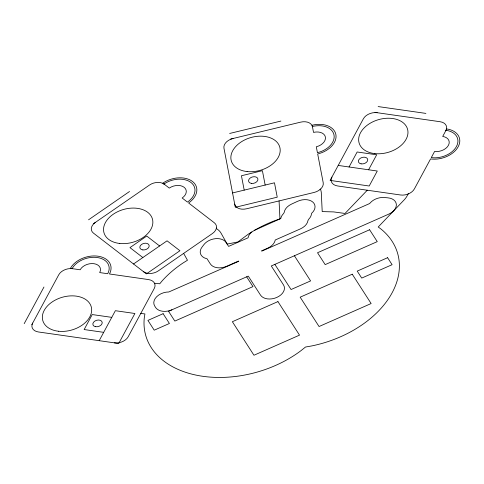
<?xml version="1.0" encoding="UTF-8"?>
<svg xmlns="http://www.w3.org/2000/svg" width="484" height="484" viewBox="0 0 484 484"><rect width="100%" height="100%" fill="white"/><g stroke="black" fill="none" stroke-linecap="round" stroke-linejoin="round"><path stroke-width="0.73" d="M216.439 228L216.269 228.575L216.784 228.859A21.586 14.611 -15.9 0 1 221.067 233.191L227.19 244.087L237.88 241.952L248.31 234.153L254.523 230.299L280.823 218.508L280.962 217.83A12.711 8.603 -15.9 0 1 283.551 213.583L284.205 212.422A12.711 8.603 -15.9 0 1 291.556 204.091L297.545 201.326A12.711 8.603 -15.9 0 1 312.773 202.028A12.711 8.603 -15.9 0 1 311.611 213.317L311.424 214.152A12.711 8.603 -15.9 0 1 308.659 219.276L307.993 220.51A12.711 8.603 -15.9 0 1 300.37 228.902L275.227 239.997L275.087 240.675A12.711 8.603 -15.9 0 1 267.646 248.189L261.566 250.869L261.747 251.148L369.722 203.504L370.218 202.887A12.711 8.603 -15.9 0 1 384.314 197.526L387.847 197.829A12.711 8.603 -15.9 0 1 396.36 204.581A12.711 8.603 -15.9 0 1 388.682 214.158L271.282 265.958L283.515 284.961A12.711 8.603 -15.9 0 1 276.781 297.442A12.711 8.603 -15.9 0 1 260.513 295.113L248.28 276.11L168.541 311.303L174.833 321.086L252.957 286.613L246.658 276.83M24.2 323.651L43.965 287.018M31.799 324.74L58.752 274.785A10.793 7.302 -15.9 0 1 72.558 268.693M99.196 340.675L115.367 310.698L134.897 313.499L118.725 343.471L38.417 331.97A10.793 7.302 -15.9 0 1 32.694 323.076M349.061 166.98L357.15 151.994L376.685 154.789L368.596 169.781M367.271 190.218L345.013 213.462L333.627 211.907L322.211 211.587L321.267 192.166L320.583 189.038L320.003 189.577M251.789 231.999L251.644 232.108A12.711 8.603 -15.9 0 0 248.238 237.118L248.098 237.795L228.599 246.398L226.076 242.49A12.711 8.603 -15.9 0 0 215.525 238.66A12.711 8.603 -15.9 0 0 203.933 244.589L202.016 247.106A12.711 8.603 -15.9 0 0 206.196 258.553L207.007 258.74L210.365 263.955A12.711 8.603 -15.9 0 0 226.633 266.285L238.564 261.021L238.745 261.299L168.825 291.967A12.711 8.603 -15.9 0 0 156.713 296.692A12.711 8.603 -15.9 0 0 154.656 305.912A37.988 25.712 -15.9 0 0 156.072 308.096A12.711 8.603 -15.9 0 0 171.893 309.814M88.548 219.809L129.537 191.501M93.551 223.662L149.453 185.069A10.793 7.302 -15.9 0 1 164.276 184.235M133.523 263.98L167.059 240.82L179.933 250.736L146.398 273.896L93.466 233.125A10.793 7.302 -15.9 0 1 95.415 222.38M408.684 193.788L407.915 194.144A21.586 14.611 -15.9 0 1 404.17 199.886L378.222 226.984L381.204 229.204A97.133 65.745 -15.9 0 1 390.655 295.355A97.133 65.745 -15.9 0 1 311.738 345.933L305.519 347.028L300.951 350.688A97.133 65.745 -15.9 0 1 195.978 375.094A97.133 65.745 -15.9 0 1 144.299 317.716L144.922 313.928L140.783 313.426M229.652 133.457L280.889 121.067M230.729 139.053L300.594 122.15A10.793 7.302 -15.9 0 1 312.458 126.808M232.556 192.941L274.476 182.801L277.241 197.182L235.321 207.315L223.959 148.213A10.793 7.302 -15.9 0 1 233.058 138.484M378.149 106.571L425.902 113.407M375.009 112.397L440.119 121.726A10.793 7.302 -15.9 0 1 445.849 130.619M338.213 165.425L377.278 171.021L369.195 186.007L330.124 180.411L363.369 118.804A10.793 7.302 -15.9 0 1 377.175 112.705M111.774 317.359L92.238 314.564L84.149 329.55L103.685 332.345M159.605 245.963L146.731 236.047L129.966 247.626L142.84 257.542M294.405 255.764L310.595 280.914L291.059 289.535L274.87 264.385M183.636 253.404L187.471 260.235L183.206 262.879A97.133 65.745 -15.9 0 0 162.164 280.865L159.744 283.781L154.493 283.249L154.765 283.793M265.165 185.057L262.401 170.677L241.437 175.746L244.202 190.127M279.074 200.914L279.952 218.883L274.827 220.668A97.133 65.745 -15.9 0 0 254.523 230.299M72.128 268.632A19.669 13.31 -15.9 0 1 97.29 257.524A19.669 13.31 -15.9 0 1 107.72 273.726L99.692 272.577A10.793 7.302 -15.9 0 0 93.969 263.689A10.793 7.302 -15.9 0 0 80.156 269.782L70.392 268.384A21.586 14.611 -15.9 0 1 98.01 256.193A21.586 14.611 -15.9 0 1 109.457 273.98L148.528 279.577A10.793 7.302 -15.9 0 1 154.251 288.464L128.193 336.755A10.793 7.302 -15.9 0 1 114.387 342.847M163.985 184.017A19.669 13.31 -15.9 0 1 190.998 182.498A19.669 13.31 -15.9 0 1 187.447 202.088L182.153 198.01A10.793 7.302 -15.9 0 0 184.101 187.26A10.793 7.302 -15.9 0 0 169.279 188.094L162.842 183.133A21.586 14.611 -15.9 0 1 192.487 181.47A21.586 14.611 -15.9 0 1 188.591 202.965L214.339 222.797A10.793 7.302 -15.9 0 1 212.391 233.548L158.359 270.858A10.793 7.302 -15.9 0 1 143.536 271.687M312.398 126.487A19.669 13.31 -15.9 0 1 334.008 134.963A19.669 13.31 -15.9 0 1 317.431 152.684L316.294 146.773A10.793 7.302 -15.9 0 0 325.393 137.051A10.793 7.302 -15.9 0 0 313.529 132.398L312.15 125.211A21.586 14.611 -15.9 0 1 335.872 134.516A21.586 14.611 -15.9 0 1 317.679 153.96L323.209 182.716A10.793 7.302 -15.9 0 1 314.11 192.444L246.574 208.779A10.793 7.302 -15.9 0 1 234.71 204.121M446.024 130.281A19.669 13.31 -15.9 0 1 456.454 146.489A19.669 13.31 -15.9 0 1 431.292 157.59L434.614 151.431A10.793 7.302 -15.9 0 0 448.426 145.339A10.793 7.302 -15.9 0 0 442.703 136.446L446.744 128.95A21.586 14.611 -15.9 0 1 458.191 146.737A21.586 14.611 -15.9 0 1 430.572 158.921L414.401 188.893A10.793 7.302 -15.9 0 1 400.589 194.992L337.644 185.971A10.793 7.302 -15.9 0 1 331.921 177.083M163.114 313.699L147.922 320.402L154.221 330.185L169.412 323.481L163.114 313.699M369.613 229.755L317.528 252.739L325.175 264.615L377.26 241.631L369.613 229.755M277.937 301.605L232.362 321.715L253.949 355.25L299.523 335.14L277.937 301.605M387.599 257.7L357.222 271.107L361.717 278.094L392.101 264.688L387.599 257.7M352.243 274.198L300.165 297.182L319.053 326.525L371.131 303.541L352.243 274.198M95.59 326.7A4.798 3.249 -15.9 0 0 102.203 322.374A4.798 3.249 -15.9 0 0 94.791 321.104A4.798 3.249 -15.9 0 0 95.59 326.7M58.582 331.25A25.18 17.043 -15.9 0 0 91.301 307.001A25.18 17.043 -15.9 0 0 51.153 302.669A25.18 17.043 -15.9 0 0 58.582 331.25M142.847 249.925A4.798 3.249 -15.9 0 0 149.132 245.346A4.798 3.249 -15.9 0 0 141.516 244.456A4.798 3.249 -15.9 0 0 142.847 249.925M119.772 243.47A25.18 17.043 -15.9 0 0 152.49 219.216A25.18 17.043 -15.9 0 0 112.342 214.89A25.18 17.043 -15.9 0 0 119.772 243.47M251.444 183.412A4.798 3.249 -15.9 0 0 257.899 178.953A4.798 3.249 -15.9 0 0 250.379 177.876A4.798 3.249 -15.9 0 0 251.444 183.412M247.094 171.56A25.18 17.043 -15.9 0 0 279.819 147.311A25.18 17.043 -15.9 0 0 239.665 142.98A25.18 17.043 -15.9 0 0 247.094 171.56M361.112 163.858A4.798 3.249 -15.9 0 0 367.731 159.532A4.798 3.249 -15.9 0 0 360.314 158.268A4.798 3.249 -15.9 0 0 361.112 163.858M374.882 153.622A25.18 17.043 -15.9 0 0 407.601 129.367A25.18 17.043 -15.9 0 0 367.453 125.041A25.18 17.043 -15.9 0 0 374.882 153.622"/></g></svg>
